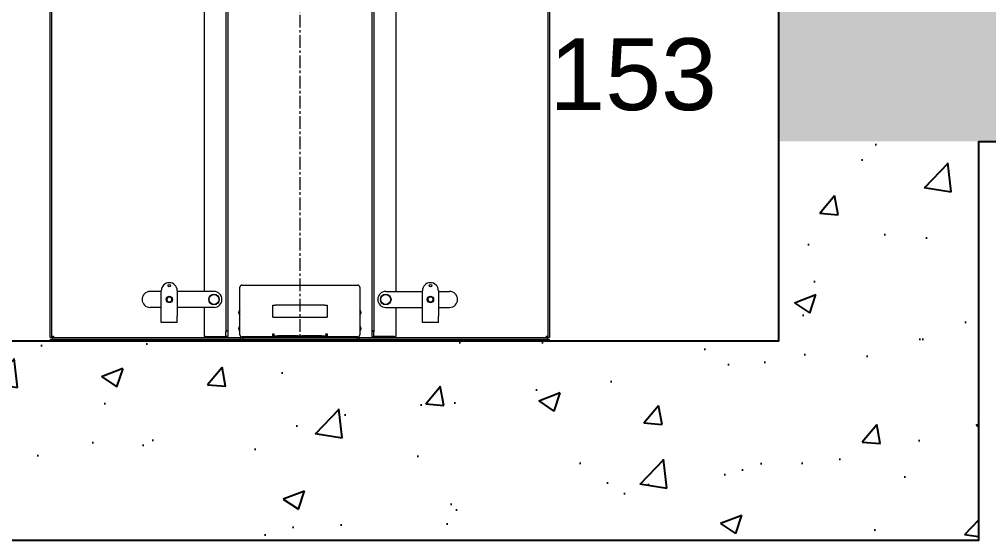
# Model space of a CAD drawing. Header units: millimetres. Extents: x 3220 to 226993, y 817 to 176024.
# Drawn here: x 158606 to 161033, y 130944 to 132249 of the extents above; entities that cross this region are included whole.
import ezdxf

# ---------------------------------------------------------------- set-up
doc = ezdxf.new("R2010")
doc.units = ezdxf.units.MM
doc.linetypes.add('AXES', pattern=[50.8, 31.75, -6.35, 6.35, -6.35])
doc.layers.add('Axe', color=1, linetype='AXES', lineweight=9)
doc.layers.add('Repère', color=76, linetype='Continuous')
doc.layers.add('Sichtbare Kanten(DIN)', color=7, linetype='Continuous', lineweight=50, true_color=0x3f3f3f)
doc.styles.get("Standard").update_dxf_attribs({"font": 'arial.ttf'})

# ---------------------------------------------------------------- blocks, each defined once
blk = doc.blocks.new('section 1-2')
h = blk.add_hatch()
h.set_pattern_fill('AR-CONC', color=256, scale=3)
h.paths.add_polyline_path([(0, -500), (-250, -500), (-250, -4000), (0, -4000)])
h.paths.add_polyline_path([(250, -500), (0, -500), (0, -4000), (3000, -4000), (3000, -3500), (2750, -3500), (250, -3500)])
h.paths.add_polyline_path([(6000, -3500), (3000, -3500), (3000, -4000), (6000, -4000)])
h.paths.add_polyline_path([(18250, -500), (18000, -500), (18000, -4000), (18250, -4000)])
h.paths.add_polyline_path([(7500, -3500), (7500, -4000), (9000, -4000), (9000, -3500)])
h.paths.add_polyline_path([(6000, -4000), (6000, -3500)], flags=17)
h.paths.add_polyline_path([(11200, -3500), (11200, -4000), (12000, -4000), (12000, -3500)])
h.paths.add_polyline_path([(17750, -3500), (17750, -4000), (18000, -4000), (18000, -500), (17750, -500)])
h.paths.add_polyline_path([(14750, -4000), (14750, -3500), (12000, -3500), (12000, -4000)])
h = blk.add_hatch()
h.set_pattern_fill('AR-CONC', color=256, scale=3)
h.set_pattern_definition([(50, (3700, 0), (546.554, -47.817), [57.15, -628.65]), (355, (3700, 0), (-105.73, 573.17), [45.72, -502.922]), (100.4514, (3745.55, -4), (440.824, 525.353), [48.57, -534.27]), (46.184, (3700, 152.4), (813.237, -126.127), [85.725, -942.975]), (96.636, (3767.8, 141.9), (712.21, 742.28), [72.855, -801.41]), (351.184, (3700, 152.4), (712.21, 742.28), [68.58, -754.38]), (21, (3776.2, 114.3), (454.843, -306.796), [57.15, -628.65]), (326, (3776.2, 114.3), (185.406, 552.564), [45.72, -502.92]), (71.4514, (3814.1, 88.73), (640.25, 245.768), [48.57, -534.27]), (37.5, (3700, 0), (9.266, 253.665), [0, -496.824, 0, -510.54, 0, -504.825]), (7.5, (3700, 0), (200.459, 300.542), [0, -291.084, 0, -485.394, 0, -192.405]), (327.5, (3530.07, 0), (406.772, -17.1862), [0, -190.5, 0, -594.36, 0, -788.67]), (317.5, (3453.87, 0), (444.388, 76.28), [0, -247.65, 0, -394.716, 0, -560.07])])
h.paths.add_polyline_path([(11700, -4000), (11200, -4000), (11200, -4500), (9000, -4500), (9000, -4000), (8500, -4000), (8500, -5000), (11700, -5000)])
for points in [[(9000, -3500), (9000, -4500), (11200, -4500), (11200, -3500)], [(11700, -4000), (11700, -5000), (8500, -5000), (8500, -4000)], [(11700, -4000), (14250, -4000)]]:
    blk.add_lwpolyline(points)
blk = doc.blocks.new('be 500 pied F')
at = {"layer": 'Axe'}
blk.add_line((0, 1434.4), (0, -500), dxfattribs=at)
at = {"layer": 'Sichtbare Kanten(DIN)', "color": 5, "lineweight": 0}
for p, q in [((-240, 1246.5), (-240, -376)), ((240, 1246.5), (240, -376)), ((-185, 1235.5), (-185, -477.5)), ((-180, 1231.5), (-180, -473.5)), ((180, 1231.5), (180, -473.5)), ((185, 1235.5), (185, -477.5)), ((-625, -491.5), (-625, 640)), ((-621, -491.5), (-621, 640)), ((621, 640), (621, -491.5)), ((625, 640), (625, -491.5)), ((-145, -360), (145, -360)), ((-347, -376), (-375, -376)), ((-347, -438), (-347, -374)), ((-307, -374), (-307, -438)), ((-215, -376), (-307, -376)), ((-150, -485), (-150, -365)), ((150, -365), (150, -485)), ((215, -376), (307, -376)), ((307, -438), (307, -374)), ((347, -374), (347, -438)), ((347, -376), (375, -376)), ((-334.5, -396.2), (-332.7, -392.9)), ((-332.5, -399.4), (-334.5, -396.2)), ((-332.7, -392.9), (-330.9, -389.6)), ((-330.6, -402.6), (-332.5, -399.4)), ((-330.9, -389.6), (-327.2, -389.5)), ((-326.8, -402.5), (-330.6, -402.6)), ((-327.2, -389.5), (-323.4, -389.4)), ((-323.1, -402.4), (-326.8, -402.5)), ((-323.4, -389.4), (-321.5, -392.6)), ((-321.3, -399.1), (-323.1, -402.4)), ((-321.5, -392.6), (-319.5, -395.8)), ((-319.5, -395.8), (-321.3, -399.1)), ((-68, -440), (-68, -410)), ((-68, -410), (-62, -410)), ((62, -410), (-62, -410)), ((62, -410), (68, -410)), ((68, -410), (68, -440)), ((319.5, -395.6), (321.6, -392.4)), ((321.2, -398.9), (319.5, -395.6)), ((322.9, -402.3), (321.2, -398.9)), ((321.6, -392.4), (323.6, -389.3)), ((326.6, -402.5), (322.9, -402.3)), ((323.6, -389.3), (327.4, -389.5)), ((330.4, -402.7), (326.6, -402.5)), ((327.4, -389.5), (331.1, -389.7)), ((332.4, -399.6), (330.4, -402.7)), ((331.1, -389.7), (332.8, -393.1)), ((334.5, -396.4), (332.4, -399.6)), ((332.8, -393.1), (334.5, -396.4)), ((-347, -416), (-375, -416)), ((-215, -416), (-307, -416)), ((-240, -416), (-240, -488.5)), ((215, -416), (307, -416)), ((240, -416), (240, -488.5)), ((347, -416), (375, -416)), ((-347, -454), (-347, -438)), ((-307, -454), (-347, -454)), ((-307, -454), (-307, -438)), ((-68, -440), (-62, -440)), ((-62, -440), (62, -440)), ((62, -440), (68, -440)), ((307, -454), (307, -438)), ((347, -454), (307, -454)), ((347, -454), (347, -438)), ((-185, -488.5), (-185, -477.5)), ((-181, -473.5), (-180, -473.5)), ((-180, -473.5), (-180, -488.5)), ((-68, -482.5), (-65, -482.5)), ((-68, -490), (-68, -482.5)), ((-65, -482.5), (-65, -484)), ((-65, -484), (-65, -487)), ((65, -484), (65, -482.5)), ((65, -482.5), (68, -482.5)), ((65, -484), (65, -487)), ((68, -482.5), (68, -490)), ((181, -473.5), (180, -473.5)), ((180, -473.5), (180, -488.5)), ((185, -488.5), (185, -477.5)), ((-625, -491.5), (-621, -491.5)), ((-625, -496), (-620.5, -496)), ((-625, -496), (-625, -500)), ((-625, -500), (625, -500)), ((-621, -488), (-617, -488)), ((620.5, -492), (-620.5, -492)), ((-620.5, -492), (-620.5, -496)), ((620.5, -496), (-620.5, -496)), ((620, -496), (-620, -496)), ((-617, -488), (-617, -492)), ((-236, -488.5), (-240, -488.5)), ((-236, -488.5), (-190, -488.5)), ((-190, -488.5), (-185, -488.5)), ((-180, -488.5), (-185, -488.5)), ((-68, -490), (-145, -490)), ((-68, -488), (-65, -488)), ((-65, -487), (-55, -487)), ((-65, -487), (-65, -490)), ((-55, -490), (-65, -490)), ((-8.4, -487), (-55, -487)), ((-8.4, -490), (-55, -490)), ((-8.4, -487), (-6.5, -487)), ((-6.5, -490), (-8.4, -490)), ((-5, -487), (-6.5, -487)), ((-6.5, -490), (-5, -490)), ((-5, -487), (-5, -487)), ((-5, -490), (-5, -487)), ((-5, -487), (5, -487)), ((-5, -490), (-5, -490)), ((5, -490), (-5, -490)), ((5, -487), (5, -487)), ((5, -487), (5, -490)), ((6.5, -487), (5, -487)), ((5, -490), (5, -490)), ((5, -490), (6.5, -490)), ((6.5, -487), (8.4, -487)), ((8.4, -490), (6.5, -490)), ((55, -487), (8.4, -487)), ((55, -490), (8.4, -490)), ((55, -487), (65, -487)), ((65, -490), (55, -490)), ((65, -490), (65, -487)), ((65, -488), (68, -488)), ((145, -490), (68, -490)), ((180, -488.5), (185, -488.5)), ((190, -488.5), (185, -488.5)), ((236, -488.5), (190, -488.5)), ((236, -488.5), (240, -488.5)), ((617, -488), (617, -492)), ((617, -488), (621, -488)), ((620.5, -492), (620.5, -496)), ((620.5, -496), (625, -496)), ((621, -491.5), (625, -491.5)), ((625, -500), (625, -496))]:
    blk.add_line(p, q, dxfattribs=at)
at = {"layer": 'Sichtbare Kanten(DIN)', "color": 5, "lineweight": 0, "flags": 128}
for points in [[(-150.5, -492), (-150.2, -492), (-149.9, -492), (-149.5, -491.9), (-149.2, -491.9), (-148.8, -491.9), (-148.4, -491.8), (-148, -491.8), (-147.6, -491.8), (-147.2, -491.7), (-146.8, -491.7), (-146.4, -491.7), (-146, -491.7), (-145.6, -491.7), (-145.2, -491.7), (-144.8, -491.7), (-144.4, -491.8), (-144, -491.8), (-143.6, -491.8), (-143.2, -491.9), (-142.8, -491.9), (-142.5, -491.9), (-142.1, -492), (-141.8, -492), (-141.5, -492)], [(141.5, -492), (141.8, -492), (142.1, -492), (142.5, -491.9), (142.8, -491.9), (143.2, -491.9), (143.6, -491.8), (144, -491.8), (144.4, -491.8), (144.8, -491.7), (145.2, -491.7), (145.6, -491.7), (146, -491.7), (146.4, -491.7), (146.8, -491.7), (147.2, -491.7), (147.6, -491.8), (148, -491.8), (148.4, -491.8), (148.8, -491.9), (149.2, -491.9), (149.5, -491.9), (149.9, -492), (150.2, -492), (150.5, -492)]]:
    blk.add_lwpolyline(points, dxfattribs=at)
at = {"layer": 'Sichtbare Kanten(DIN)', "color": 5, "lineweight": 0}
for centre, radius in [((-327, -361.5), 3.25), ((327, -361.5), 3.25), ((-327, -396), 8), ((-215, -396), 13.3), ((-215, -396), 12.5), ((215, -396), 13.3), ((215, -396), 12.5), ((327, -396), 8)]:
    blk.add_circle(centre, radius, dxfattribs=at)
for centre, radius, start, end in [((-327, -374), 20, 0, 180), ((-145, -365), 5, 90, 180), ((145, -365), 5, 0, 90), ((327, -374), 20, 0, 180), ((-375, -396), 20, 90, 270), ((-215, -396), 20, 270, 90), ((215, -396), 20, 90, 270), ((375, -396), 20, 270, 90), ((-327, -396), 6.5, 151.4988, 211.4988), ((-327, -396), 6.5, 91.4988, 151.4988), ((-327, -396), 6.5, 211.4988, 271.4988), ((-327, -396), 6.5, 31.4988, 91.4988), ((-327, -396), 6.5, 271.4988, 331.4988), ((-327, -396), 6.5, 331.4988, 31.4988), ((327, -396), 6.5, 146.6179, 206.6179), ((327, -396), 6.5, 206.6179, 266.6179), ((327, -396), 6.5, 86.6179, 146.6179), ((327, -396), 6.5, 266.6179, 326.6179), ((327, -396), 6.5, 26.6179, 86.6179), ((327, -396), 6.5, 326.6179, 26.6179), ((-147, -428.5), 6.5, 117.4864, 242.5136), ((-147, -428.5), 5.67, 121.9447, 238.0553), ((147, -428.5), 6.5, 297.4864, 62.5136), ((147, -428.5), 5.67, 301.9447, 58.0553), ((-181, -477.5), 4, 90, 180), ((-147, -468.5), 6.5, 117.4864, 242.5136), ((-147, -468.5), 5.67, 121.9447, 238.0553), ((-145, -485), 5, 180, 270), ((145, -485), 5, 270, 0), ((147, -468.5), 6.5, 297.4864, 62.5136), ((147, -468.5), 5.67, 301.9447, 58.0553), ((181, -477.5), 4, 0, 90)]:
    blk.add_arc(centre, radius, start, end, dxfattribs=at)
blk = doc.blocks.new('153')
blk.add_blockref('be 500 pied F', (0, 500))

msp = doc.modelspace()

# ---------------------------------------------------------------- linework, layer by layer
msp.add_lwpolyline([(158308.2, 132443.7), (158308.2, 131443.7), (160508.2, 131443.7), (160508.2, 132443.7)])

# ---------------------------------------------------------------- block references
for name, p in [('section 1-2', (149308.2, 135943.7)), ('153', (159308.2, 131443.7))]:
    msp.add_blockref(name, p)

# ---------------------------------------------------------------- texts
at = {"layer": 'Repère', "insert": (159933.2, 132201.9), "char_height": 180, "attachment_point": 1}
msp.add_mtext_dynamic_manual_height_columns('153', width=631.382, gutter_width=12.5, heights=[0], dxfattribs=at)

doc.saveas('drawing.dxf')
